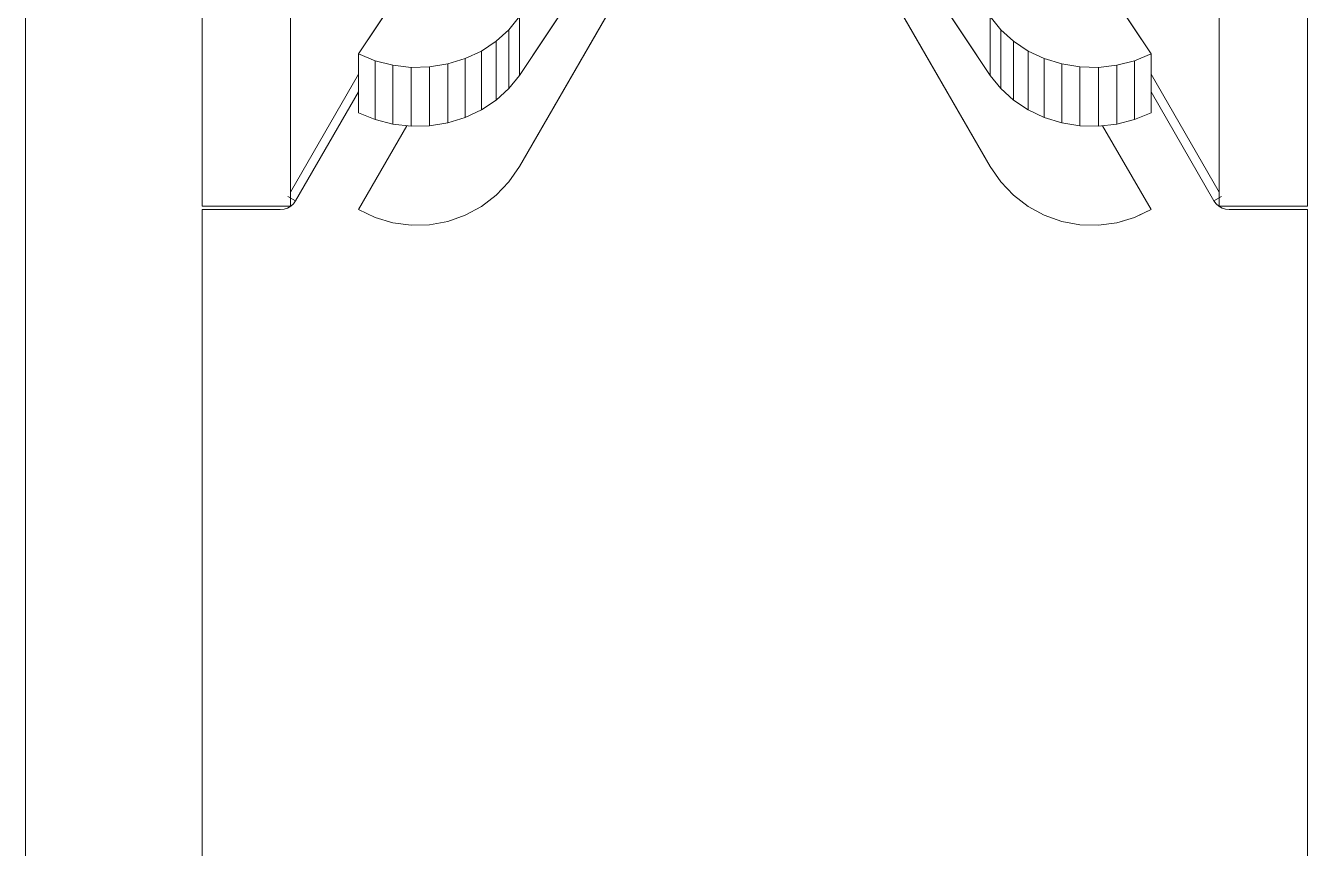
# Model space of a CAD drawing. Header units: centimetres. Extents: x 710 to 12582, y -437 to 1921.
# Drawn here: x 3507.79 to 3526.08, y 150.72 to 162.46 of the extents above; entities that cross this region are included whole.
import ezdxf

# ---------------------------------------------------------------- set-up
doc = ezdxf.new("R2010")
doc.units = ezdxf.units.CM
doc.layers.add('G-IMPT', color=7, linetype='Continuous', lineweight=9)
doc.layers.add('M-EQPM', color=7, linetype='Continuous', lineweight=9)

# ---------------------------------------------------------------- blocks, each defined once
blk = doc.blocks.new('EQ-01-014 - EQ-01-014_dwg_Agrupar_87-1513472-Sección 4')
at = {"layer": 'G-IMPT'}
for p, q in [((3523.36, 159.644), (3523.613, 159.719)), ((3523.36, 159.644), (3523.613, 159.719)), ((3523.613, 159.719), (3523.36, 159.644)), ((3523.36, 159.644), (3523.613, 159.719)), ((3523.851, 159.832), (3523.613, 159.719)), ((3523.613, 159.719), (3523.851, 159.832)), ((3523.851, 159.832), (3523.613, 159.719)), ((3523.613, 159.719), (3523.851, 159.832)), ((3523.613, 159.719), (3523.851, 159.832)), ((3523.098, 159.61), (3523.36, 159.644)), ((3523.098, 159.61), (3523.36, 159.644)), ((3523.098, 159.61), (3523.36, 159.644)), ((3523.36, 159.644), (3523.098, 159.61))]:
    blk.add_line(p, q, dxfattribs=at)
at = {"layer": 'G-IMPT', "flags": 128}
for points in [[(3523.098, 159.61), (3523.36, 159.644), (3523.613, 159.719), (3523.851, 159.832)], [(3523.098, 159.61), (3523.36, 159.644), (3523.613, 159.719), (3523.36, 159.644), (3523.613, 159.719), (3523.36, 159.644)], [(3523.851, 159.832), (3523.613, 159.719), (3523.851, 159.832), (3523.613, 159.719)]]:
    blk.add_lwpolyline(points, dxfattribs=at)
blk = doc.blocks.new('EQ-01-014 - EQ-01-014_dwg_Agrupar_89-1513474-Sección 4')
at = {"layer": 'G-IMPT'}
for p, q in [((3523.36, 159.644), (3523.613, 159.719)), ((3523.36, 159.644), (3523.613, 159.719)), ((3523.613, 159.719), (3523.36, 159.644)), ((3523.36, 159.644), (3523.613, 159.719)), ((3523.851, 159.832), (3523.613, 159.719)), ((3523.613, 159.719), (3523.851, 159.832)), ((3523.851, 159.832), (3523.613, 159.719)), ((3523.613, 159.719), (3523.851, 159.832)), ((3523.613, 159.719), (3523.851, 159.832)), ((3523.098, 159.61), (3523.36, 159.644)), ((3523.098, 159.61), (3523.36, 159.644)), ((3523.098, 159.61), (3523.36, 159.644)), ((3523.36, 159.644), (3523.098, 159.61))]:
    blk.add_line(p, q, dxfattribs=at)
at = {"layer": 'G-IMPT', "flags": 128}
for points in [[(3523.098, 159.61), (3523.36, 159.644), (3523.613, 159.719), (3523.851, 159.832)], [(3523.098, 159.61), (3523.36, 159.644), (3523.613, 159.719), (3523.36, 159.644), (3523.613, 159.719), (3523.36, 159.644)], [(3523.851, 159.832), (3523.613, 159.719), (3523.851, 159.832), (3523.613, 159.719)]]:
    blk.add_lwpolyline(points, dxfattribs=at)
blk = doc.blocks.new('EQ-01-014 - EQ-01-014_dwg_Agrupar_91-1513476-Sección 4')
at = {"layer": 'G-IMPT'}
for p, q in [((3523.36, 159.644), (3523.613, 159.719)), ((3523.36, 159.644), (3523.613, 159.719)), ((3523.613, 159.719), (3523.36, 159.644)), ((3523.36, 159.644), (3523.613, 159.719)), ((3523.851, 159.832), (3523.613, 159.719)), ((3523.613, 159.719), (3523.851, 159.832)), ((3523.851, 159.832), (3523.613, 159.719)), ((3523.613, 159.719), (3523.851, 159.832)), ((3523.613, 159.719), (3523.851, 159.832)), ((3523.098, 159.61), (3523.36, 159.644)), ((3523.098, 159.61), (3523.36, 159.644)), ((3523.098, 159.61), (3523.36, 159.644)), ((3523.36, 159.644), (3523.098, 159.61))]:
    blk.add_line(p, q, dxfattribs=at)
at = {"layer": 'G-IMPT', "flags": 128}
for points in [[(3523.098, 159.61), (3523.36, 159.644), (3523.613, 159.719), (3523.851, 159.832)], [(3523.098, 159.61), (3523.36, 159.644), (3523.613, 159.719), (3523.36, 159.644), (3523.613, 159.719), (3523.36, 159.644)], [(3523.851, 159.832), (3523.613, 159.719), (3523.851, 159.832), (3523.613, 159.719)]]:
    blk.add_lwpolyline(points, dxfattribs=at)
blk = doc.blocks.new('EQ-01-014 - EQ-01-014_dwg_Agrupar_93-1513478-Sección 4')
at = {"layer": 'G-IMPT'}
for p, q in [((3523.36, 159.644), (3523.613, 159.719)), ((3523.36, 159.644), (3523.613, 159.719)), ((3523.613, 159.719), (3523.36, 159.644)), ((3523.36, 159.644), (3523.613, 159.719)), ((3523.851, 159.832), (3523.613, 159.719)), ((3523.613, 159.719), (3523.851, 159.832)), ((3523.851, 159.832), (3523.613, 159.719)), ((3523.613, 159.719), (3523.851, 159.832)), ((3523.613, 159.719), (3523.851, 159.832)), ((3523.098, 159.61), (3523.36, 159.644)), ((3523.098, 159.61), (3523.36, 159.644)), ((3523.098, 159.61), (3523.36, 159.644)), ((3523.36, 159.644), (3523.098, 159.61))]:
    blk.add_line(p, q, dxfattribs=at)
at = {"layer": 'G-IMPT', "flags": 128}
for points in [[(3523.098, 159.61), (3523.36, 159.644), (3523.613, 159.719), (3523.851, 159.832)], [(3523.098, 159.61), (3523.36, 159.644), (3523.613, 159.719), (3523.36, 159.644), (3523.613, 159.719), (3523.36, 159.644)], [(3523.851, 159.832), (3523.613, 159.719), (3523.851, 159.832), (3523.613, 159.719)]]:
    blk.add_lwpolyline(points, dxfattribs=at)
blk = doc.blocks.new('EQ-01-014 - EQ-01-014_dwg_Agrupar_95-1513480-Sección 4')
at = {"layer": 'G-IMPT'}
for p, q in [((3523.36, 159.644), (3523.613, 159.719)), ((3523.36, 159.644), (3523.613, 159.719)), ((3523.613, 159.719), (3523.36, 159.644)), ((3523.36, 159.644), (3523.613, 159.719)), ((3523.851, 159.832), (3523.613, 159.719)), ((3523.613, 159.719), (3523.851, 159.832)), ((3523.851, 159.832), (3523.613, 159.719)), ((3523.613, 159.719), (3523.851, 159.832)), ((3523.613, 159.719), (3523.851, 159.832)), ((3523.098, 159.61), (3523.36, 159.644)), ((3523.098, 159.61), (3523.36, 159.644)), ((3523.098, 159.61), (3523.36, 159.644)), ((3523.36, 159.644), (3523.098, 159.61))]:
    blk.add_line(p, q, dxfattribs=at)
at = {"layer": 'G-IMPT', "flags": 128}
for points in [[(3523.098, 159.61), (3523.36, 159.644), (3523.613, 159.719), (3523.851, 159.832)], [(3523.098, 159.61), (3523.36, 159.644), (3523.613, 159.719), (3523.36, 159.644), (3523.613, 159.719), (3523.36, 159.644)], [(3523.851, 159.832), (3523.613, 159.719), (3523.851, 159.832), (3523.613, 159.719)]]:
    blk.add_lwpolyline(points, dxfattribs=at)
blk = doc.blocks.new('EQ-01-014 - EQ-01-014_dwg_Agrupar_97-1513482-Sección 4')
at = {"layer": 'G-IMPT'}
for p, q in [((3523.36, 159.644), (3523.613, 159.719)), ((3523.36, 159.644), (3523.613, 159.719)), ((3523.613, 159.719), (3523.36, 159.644)), ((3523.36, 159.644), (3523.613, 159.719)), ((3523.851, 159.832), (3523.613, 159.719)), ((3523.613, 159.719), (3523.851, 159.832)), ((3523.851, 159.832), (3523.613, 159.719)), ((3523.613, 159.719), (3523.851, 159.832)), ((3523.613, 159.719), (3523.851, 159.832)), ((3523.098, 159.61), (3523.36, 159.644)), ((3523.098, 159.61), (3523.36, 159.644)), ((3523.098, 159.61), (3523.36, 159.644)), ((3523.36, 159.644), (3523.098, 159.61))]:
    blk.add_line(p, q, dxfattribs=at)
at = {"layer": 'G-IMPT', "flags": 128}
for points in [[(3523.098, 159.61), (3523.36, 159.644), (3523.613, 159.719), (3523.851, 159.832)], [(3523.098, 159.61), (3523.36, 159.644), (3523.613, 159.719), (3523.36, 159.644), (3523.613, 159.719), (3523.36, 159.644)], [(3523.851, 159.832), (3523.613, 159.719), (3523.851, 159.832), (3523.613, 159.719)]]:
    blk.add_lwpolyline(points, dxfattribs=at)
blk = doc.blocks.new('EQ-01-014 - EQ-01-014_dwg_Agrupar_99-1513484-Sección 4')
at = {"layer": 'G-IMPT'}
for p, q in [((3523.36, 159.644), (3523.613, 159.719)), ((3523.36, 159.644), (3523.613, 159.719)), ((3523.613, 159.719), (3523.36, 159.644)), ((3523.36, 159.644), (3523.613, 159.719)), ((3523.851, 159.832), (3523.613, 159.719)), ((3523.613, 159.719), (3523.851, 159.832)), ((3523.851, 159.832), (3523.613, 159.719)), ((3523.613, 159.719), (3523.851, 159.832)), ((3523.613, 159.719), (3523.851, 159.832)), ((3523.098, 159.61), (3523.36, 159.644)), ((3523.098, 159.61), (3523.36, 159.644)), ((3523.098, 159.61), (3523.36, 159.644)), ((3523.36, 159.644), (3523.098, 159.61))]:
    blk.add_line(p, q, dxfattribs=at)
at = {"layer": 'G-IMPT', "flags": 128}
for points in [[(3523.098, 159.61), (3523.36, 159.644), (3523.613, 159.719), (3523.851, 159.832)], [(3523.098, 159.61), (3523.36, 159.644), (3523.613, 159.719), (3523.36, 159.644), (3523.613, 159.719), (3523.36, 159.644)], [(3523.851, 159.832), (3523.613, 159.719), (3523.851, 159.832), (3523.613, 159.719)]]:
    blk.add_lwpolyline(points, dxfattribs=at)
blk = doc.blocks.new('EQ-01-014 - EQ-01-014_dwg_Agrupar_101-1513486-Sección 4')
at = {"layer": 'G-IMPT'}
for p, q in [((3523.36, 159.644), (3523.613, 159.719)), ((3523.36, 159.644), (3523.613, 159.719)), ((3523.613, 159.719), (3523.36, 159.644)), ((3523.36, 159.644), (3523.613, 159.719)), ((3523.851, 159.832), (3523.613, 159.719)), ((3523.613, 159.719), (3523.851, 159.832)), ((3523.851, 159.832), (3523.613, 159.719)), ((3523.613, 159.719), (3523.851, 159.832)), ((3523.613, 159.719), (3523.851, 159.832)), ((3523.098, 159.61), (3523.36, 159.644)), ((3523.098, 159.61), (3523.36, 159.644)), ((3523.098, 159.61), (3523.36, 159.644)), ((3523.36, 159.644), (3523.098, 159.61))]:
    blk.add_line(p, q, dxfattribs=at)
at = {"layer": 'G-IMPT', "flags": 128}
for points in [[(3523.098, 159.61), (3523.36, 159.644), (3523.613, 159.719), (3523.851, 159.832)], [(3523.098, 159.61), (3523.36, 159.644), (3523.613, 159.719), (3523.36, 159.644), (3523.613, 159.719), (3523.36, 159.644)], [(3523.851, 159.832), (3523.613, 159.719), (3523.851, 159.832), (3523.613, 159.719)]]:
    blk.add_lwpolyline(points, dxfattribs=at)
blk = doc.blocks.new('EQ-01-014 - EQ-01-014_dwg_Agrupar_103-1513488-Sección 4')
at = {"layer": 'G-IMPT'}
for p, q in [((3523.36, 159.644), (3523.613, 159.719)), ((3523.36, 159.644), (3523.613, 159.719)), ((3523.613, 159.719), (3523.36, 159.644)), ((3523.36, 159.644), (3523.613, 159.719)), ((3523.851, 159.832), (3523.613, 159.719)), ((3523.613, 159.719), (3523.851, 159.832)), ((3523.851, 159.832), (3523.613, 159.719)), ((3523.613, 159.719), (3523.851, 159.832)), ((3523.613, 159.719), (3523.851, 159.832)), ((3523.098, 159.61), (3523.36, 159.644)), ((3523.098, 159.61), (3523.36, 159.644)), ((3523.098, 159.61), (3523.36, 159.644)), ((3523.36, 159.644), (3523.098, 159.61))]:
    blk.add_line(p, q, dxfattribs=at)
at = {"layer": 'G-IMPT', "flags": 128}
for points in [[(3523.098, 159.61), (3523.36, 159.644), (3523.613, 159.719), (3523.851, 159.832)], [(3523.098, 159.61), (3523.36, 159.644), (3523.613, 159.719), (3523.36, 159.644), (3523.613, 159.719), (3523.36, 159.644)], [(3523.851, 159.832), (3523.613, 159.719), (3523.851, 159.832), (3523.613, 159.719)]]:
    blk.add_lwpolyline(points, dxfattribs=at)
blk = doc.blocks.new('EQ-01-014 - EQ-01-014_dwg_Agrupar_105-1513490-Sección 4')
at = {"layer": 'G-IMPT'}
for p, q in [((3523.36, 159.644), (3523.613, 159.719)), ((3523.36, 159.644), (3523.613, 159.719)), ((3523.613, 159.719), (3523.36, 159.644)), ((3523.36, 159.644), (3523.613, 159.719)), ((3523.851, 159.832), (3523.613, 159.719)), ((3523.613, 159.719), (3523.851, 159.832)), ((3523.851, 159.832), (3523.613, 159.719)), ((3523.613, 159.719), (3523.851, 159.832)), ((3523.613, 159.719), (3523.851, 159.832)), ((3523.098, 159.61), (3523.36, 159.644)), ((3523.098, 159.61), (3523.36, 159.644)), ((3523.098, 159.61), (3523.36, 159.644)), ((3523.36, 159.644), (3523.098, 159.61))]:
    blk.add_line(p, q, dxfattribs=at)
at = {"layer": 'G-IMPT', "flags": 128}
for points in [[(3523.098, 159.61), (3523.36, 159.644), (3523.613, 159.719), (3523.851, 159.832)], [(3523.098, 159.61), (3523.36, 159.644), (3523.613, 159.719), (3523.36, 159.644), (3523.613, 159.719), (3523.36, 159.644)], [(3523.851, 159.832), (3523.613, 159.719), (3523.851, 159.832), (3523.613, 159.719)]]:
    blk.add_lwpolyline(points, dxfattribs=at)
blk = doc.blocks.new('EQ-01-014 - EQ-01-014_dwg_Agrupar_107-1513492-Sección 4')
at = {"layer": 'G-IMPT'}
for p, q in [((3523.36, 159.644), (3523.613, 159.719)), ((3523.36, 159.644), (3523.613, 159.719)), ((3523.613, 159.719), (3523.36, 159.644)), ((3523.36, 159.644), (3523.613, 159.719)), ((3523.851, 159.832), (3523.613, 159.719)), ((3523.613, 159.719), (3523.851, 159.832)), ((3523.851, 159.832), (3523.613, 159.719)), ((3523.613, 159.719), (3523.851, 159.832)), ((3523.613, 159.719), (3523.851, 159.832)), ((3523.098, 159.61), (3523.36, 159.644)), ((3523.098, 159.61), (3523.36, 159.644)), ((3523.098, 159.61), (3523.36, 159.644)), ((3523.36, 159.644), (3523.098, 159.61))]:
    blk.add_line(p, q, dxfattribs=at)
at = {"layer": 'G-IMPT', "flags": 128}
for points in [[(3523.098, 159.61), (3523.36, 159.644), (3523.613, 159.719), (3523.851, 159.832)], [(3523.098, 159.61), (3523.36, 159.644), (3523.613, 159.719), (3523.36, 159.644), (3523.613, 159.719), (3523.36, 159.644)], [(3523.851, 159.832), (3523.613, 159.719), (3523.851, 159.832), (3523.613, 159.719)]]:
    blk.add_lwpolyline(points, dxfattribs=at)
blk = doc.blocks.new('EQ-01-014 - EQ-01-014_dwg_Agrupar_109-1513494-Sección 4')
at = {"layer": 'G-IMPT'}
for p, q in [((3523.36, 159.644), (3523.613, 159.719)), ((3523.36, 159.644), (3523.613, 159.719)), ((3523.613, 159.719), (3523.36, 159.644)), ((3523.36, 159.644), (3523.613, 159.719)), ((3523.851, 159.832), (3523.613, 159.719)), ((3523.613, 159.719), (3523.851, 159.832)), ((3523.851, 159.832), (3523.613, 159.719)), ((3523.613, 159.719), (3523.851, 159.832)), ((3523.613, 159.719), (3523.851, 159.832)), ((3523.098, 159.61), (3523.36, 159.644)), ((3523.098, 159.61), (3523.36, 159.644)), ((3523.098, 159.61), (3523.36, 159.644)), ((3523.36, 159.644), (3523.098, 159.61))]:
    blk.add_line(p, q, dxfattribs=at)
at = {"layer": 'G-IMPT', "flags": 128}
for points in [[(3523.098, 159.61), (3523.36, 159.644), (3523.613, 159.719), (3523.851, 159.832)], [(3523.098, 159.61), (3523.36, 159.644), (3523.613, 159.719), (3523.36, 159.644), (3523.613, 159.719), (3523.36, 159.644)], [(3523.851, 159.832), (3523.613, 159.719), (3523.851, 159.832), (3523.613, 159.719)]]:
    blk.add_lwpolyline(points, dxfattribs=at)
blk = doc.blocks.new('EQ-01-014 - EQ-01-014_dwg_Agrupar_111-1513496-Sección 4')
at = {"layer": 'G-IMPT'}
for p, q in [((3523.36, 159.644), (3523.613, 159.719)), ((3523.36, 159.644), (3523.613, 159.719)), ((3523.613, 159.719), (3523.36, 159.644)), ((3523.36, 159.644), (3523.613, 159.719)), ((3523.851, 159.832), (3523.613, 159.719)), ((3523.613, 159.719), (3523.851, 159.832)), ((3523.851, 159.832), (3523.613, 159.719)), ((3523.613, 159.719), (3523.851, 159.832)), ((3523.613, 159.719), (3523.851, 159.832)), ((3523.098, 159.61), (3523.36, 159.644)), ((3523.098, 159.61), (3523.36, 159.644)), ((3523.098, 159.61), (3523.36, 159.644)), ((3523.36, 159.644), (3523.098, 159.61))]:
    blk.add_line(p, q, dxfattribs=at)
at = {"layer": 'G-IMPT', "flags": 128}
for points in [[(3523.098, 159.61), (3523.36, 159.644), (3523.613, 159.719), (3523.851, 159.832)], [(3523.098, 159.61), (3523.36, 159.644), (3523.613, 159.719), (3523.36, 159.644), (3523.613, 159.719), (3523.36, 159.644)], [(3523.851, 159.832), (3523.613, 159.719), (3523.851, 159.832), (3523.613, 159.719)]]:
    blk.add_lwpolyline(points, dxfattribs=at)
blk = doc.blocks.new('EQ-01-014 - EQ-01-014_dwg_Agrupar_113-1513498-Sección 4')
at = {"layer": 'G-IMPT'}
for p, q in [((3523.36, 159.644), (3523.613, 159.719)), ((3523.36, 159.644), (3523.613, 159.719)), ((3523.613, 159.719), (3523.36, 159.644)), ((3523.36, 159.644), (3523.613, 159.719)), ((3523.851, 159.832), (3523.613, 159.719)), ((3523.613, 159.719), (3523.851, 159.832)), ((3523.851, 159.832), (3523.613, 159.719)), ((3523.613, 159.719), (3523.851, 159.832)), ((3523.613, 159.719), (3523.851, 159.832)), ((3523.098, 159.61), (3523.36, 159.644)), ((3523.098, 159.61), (3523.36, 159.644)), ((3523.098, 159.61), (3523.36, 159.644)), ((3523.36, 159.644), (3523.098, 159.61))]:
    blk.add_line(p, q, dxfattribs=at)
at = {"layer": 'G-IMPT', "flags": 128}
for points in [[(3523.098, 159.61), (3523.36, 159.644), (3523.613, 159.719), (3523.851, 159.832)], [(3523.098, 159.61), (3523.36, 159.644), (3523.613, 159.719), (3523.36, 159.644), (3523.613, 159.719), (3523.36, 159.644)], [(3523.851, 159.832), (3523.613, 159.719), (3523.851, 159.832), (3523.613, 159.719)]]:
    blk.add_lwpolyline(points, dxfattribs=at)
blk = doc.blocks.new('EQ-01-014 - EQ-01-014_dwg_Agrupar_115-1513500-Sección 4')
at = {"layer": 'G-IMPT'}
for p, q in [((3523.36, 159.644), (3523.613, 159.719)), ((3523.36, 159.644), (3523.613, 159.719)), ((3523.613, 159.719), (3523.36, 159.644)), ((3523.36, 159.644), (3523.613, 159.719)), ((3523.851, 159.832), (3523.613, 159.719)), ((3523.613, 159.719), (3523.851, 159.832)), ((3523.851, 159.832), (3523.613, 159.719)), ((3523.613, 159.719), (3523.851, 159.832)), ((3523.613, 159.719), (3523.851, 159.832)), ((3523.098, 159.61), (3523.36, 159.644)), ((3523.098, 159.61), (3523.36, 159.644)), ((3523.098, 159.61), (3523.36, 159.644)), ((3523.36, 159.644), (3523.098, 159.61))]:
    blk.add_line(p, q, dxfattribs=at)
at = {"layer": 'G-IMPT', "flags": 128}
for points in [[(3523.098, 159.61), (3523.36, 159.644), (3523.613, 159.719), (3523.851, 159.832)], [(3523.098, 159.61), (3523.36, 159.644), (3523.613, 159.719), (3523.36, 159.644), (3523.613, 159.719), (3523.36, 159.644)], [(3523.851, 159.832), (3523.613, 159.719), (3523.851, 159.832), (3523.613, 159.719)]]:
    blk.add_lwpolyline(points, dxfattribs=at)
blk = doc.blocks.new('EQ-01-014 - EQ-01-014_dwg_Agrupar_117-1513502-Sección 4')
at = {"layer": 'G-IMPT'}
for p, q in [((3523.36, 159.644), (3523.613, 159.719)), ((3523.36, 159.644), (3523.613, 159.719)), ((3523.613, 159.719), (3523.36, 159.644)), ((3523.36, 159.644), (3523.613, 159.719)), ((3523.851, 159.832), (3523.613, 159.719)), ((3523.613, 159.719), (3523.851, 159.832)), ((3523.851, 159.832), (3523.613, 159.719)), ((3523.613, 159.719), (3523.851, 159.832)), ((3523.613, 159.719), (3523.851, 159.832)), ((3523.098, 159.61), (3523.36, 159.644)), ((3523.098, 159.61), (3523.36, 159.644)), ((3523.098, 159.61), (3523.36, 159.644)), ((3523.36, 159.644), (3523.098, 159.61))]:
    blk.add_line(p, q, dxfattribs=at)
at = {"layer": 'G-IMPT', "flags": 128}
for points in [[(3523.098, 159.61), (3523.36, 159.644), (3523.613, 159.719), (3523.851, 159.832)], [(3523.098, 159.61), (3523.36, 159.644), (3523.613, 159.719), (3523.36, 159.644), (3523.613, 159.719), (3523.36, 159.644)], [(3523.851, 159.832), (3523.613, 159.719), (3523.851, 159.832), (3523.613, 159.719)]]:
    blk.add_lwpolyline(points, dxfattribs=at)
blk = doc.blocks.new('EQ-01-014 - EQ-01-014_dwg_Agrupar_119-1513504-Sección 4')
at = {"layer": 'G-IMPT'}
for p, q in [((3523.36, 159.644), (3523.613, 159.719)), ((3523.36, 159.644), (3523.613, 159.719)), ((3523.613, 159.719), (3523.36, 159.644)), ((3523.36, 159.644), (3523.613, 159.719)), ((3523.851, 159.832), (3523.613, 159.719)), ((3523.613, 159.719), (3523.851, 159.832)), ((3523.851, 159.832), (3523.613, 159.719)), ((3523.613, 159.719), (3523.851, 159.832)), ((3523.613, 159.719), (3523.851, 159.832)), ((3523.098, 159.61), (3523.36, 159.644)), ((3523.098, 159.61), (3523.36, 159.644)), ((3523.098, 159.61), (3523.36, 159.644)), ((3523.36, 159.644), (3523.098, 159.61))]:
    blk.add_line(p, q, dxfattribs=at)
at = {"layer": 'G-IMPT', "flags": 128}
for points in [[(3523.098, 159.61), (3523.36, 159.644), (3523.613, 159.719), (3523.851, 159.832)], [(3523.098, 159.61), (3523.36, 159.644), (3523.613, 159.719), (3523.36, 159.644), (3523.613, 159.719), (3523.36, 159.644)], [(3523.851, 159.832), (3523.613, 159.719), (3523.851, 159.832), (3523.613, 159.719)]]:
    blk.add_lwpolyline(points, dxfattribs=at)
blk = doc.blocks.new('EQ-01-014 - EQ-01-014_dwg_Agrupar_121-1513506-Sección 4')
at = {"layer": 'G-IMPT'}
for p, q in [((3523.36, 159.644), (3523.613, 159.719)), ((3523.36, 159.644), (3523.613, 159.719)), ((3523.613, 159.719), (3523.36, 159.644)), ((3523.36, 159.644), (3523.613, 159.719)), ((3523.851, 159.832), (3523.613, 159.719)), ((3523.613, 159.719), (3523.851, 159.832)), ((3523.851, 159.832), (3523.613, 159.719)), ((3523.613, 159.719), (3523.851, 159.832)), ((3523.613, 159.719), (3523.851, 159.832)), ((3523.098, 159.61), (3523.36, 159.644)), ((3523.098, 159.61), (3523.36, 159.644)), ((3523.098, 159.61), (3523.36, 159.644)), ((3523.36, 159.644), (3523.098, 159.61))]:
    blk.add_line(p, q, dxfattribs=at)
at = {"layer": 'G-IMPT', "flags": 128}
for points in [[(3523.098, 159.61), (3523.36, 159.644), (3523.613, 159.719), (3523.851, 159.832)], [(3523.098, 159.61), (3523.36, 159.644), (3523.613, 159.719), (3523.36, 159.644), (3523.613, 159.719), (3523.36, 159.644)], [(3523.851, 159.832), (3523.613, 159.719), (3523.851, 159.832), (3523.613, 159.719)]]:
    blk.add_lwpolyline(points, dxfattribs=at)
blk = doc.blocks.new('EQ-01-014 - EQ-01-014_dwg_Agrupar_123-1513508-Sección 4')
at = {"layer": 'G-IMPT'}
for p, q in [((3523.36, 159.644), (3523.613, 159.719)), ((3523.36, 159.644), (3523.613, 159.719)), ((3523.613, 159.719), (3523.36, 159.644)), ((3523.36, 159.644), (3523.613, 159.719)), ((3523.851, 159.832), (3523.613, 159.719)), ((3523.613, 159.719), (3523.851, 159.832)), ((3523.851, 159.832), (3523.613, 159.719)), ((3523.613, 159.719), (3523.851, 159.832)), ((3523.613, 159.719), (3523.851, 159.832)), ((3523.098, 159.61), (3523.36, 159.644)), ((3523.098, 159.61), (3523.36, 159.644)), ((3523.098, 159.61), (3523.36, 159.644)), ((3523.36, 159.644), (3523.098, 159.61))]:
    blk.add_line(p, q, dxfattribs=at)
at = {"layer": 'G-IMPT', "flags": 128}
for points in [[(3523.098, 159.61), (3523.36, 159.644), (3523.613, 159.719), (3523.851, 159.832)], [(3523.098, 159.61), (3523.36, 159.644), (3523.613, 159.719), (3523.36, 159.644), (3523.613, 159.719), (3523.36, 159.644)], [(3523.851, 159.832), (3523.613, 159.719), (3523.851, 159.832), (3523.613, 159.719)]]:
    blk.add_lwpolyline(points, dxfattribs=at)
blk = doc.blocks.new('EQ-01-014 - EQ-01-014_dwg_Agrupar_125-1513510-Sección 4')
at = {"layer": 'G-IMPT'}
for p, q in [((3523.36, 159.644), (3523.613, 159.719)), ((3523.36, 159.644), (3523.613, 159.719)), ((3523.613, 159.719), (3523.36, 159.644)), ((3523.36, 159.644), (3523.613, 159.719)), ((3523.851, 159.832), (3523.613, 159.719)), ((3523.613, 159.719), (3523.851, 159.832)), ((3523.851, 159.832), (3523.613, 159.719)), ((3523.613, 159.719), (3523.851, 159.832)), ((3523.613, 159.719), (3523.851, 159.832)), ((3523.098, 159.61), (3523.36, 159.644)), ((3523.098, 159.61), (3523.36, 159.644)), ((3523.098, 159.61), (3523.36, 159.644)), ((3523.36, 159.644), (3523.098, 159.61))]:
    blk.add_line(p, q, dxfattribs=at)
at = {"layer": 'G-IMPT', "flags": 128}
for points in [[(3523.098, 159.61), (3523.36, 159.644), (3523.613, 159.719), (3523.851, 159.832)], [(3523.098, 159.61), (3523.36, 159.644), (3523.613, 159.719), (3523.36, 159.644), (3523.613, 159.719), (3523.36, 159.644)], [(3523.851, 159.832), (3523.613, 159.719), (3523.851, 159.832), (3523.613, 159.719)]]:
    blk.add_lwpolyline(points, dxfattribs=at)
blk = doc.blocks.new('EQ-01-014 - EQ-01-014_dwg_Agrupar_127-1513512-Sección 4')
at = {"layer": 'G-IMPT'}
for p, q in [((3523.36, 159.644), (3523.613, 159.719)), ((3523.36, 159.644), (3523.613, 159.719)), ((3523.613, 159.719), (3523.36, 159.644)), ((3523.36, 159.644), (3523.613, 159.719)), ((3523.851, 159.832), (3523.613, 159.719)), ((3523.613, 159.719), (3523.851, 159.832)), ((3523.851, 159.832), (3523.613, 159.719)), ((3523.613, 159.719), (3523.851, 159.832)), ((3523.613, 159.719), (3523.851, 159.832)), ((3523.098, 159.61), (3523.36, 159.644)), ((3523.098, 159.61), (3523.36, 159.644)), ((3523.098, 159.61), (3523.36, 159.644)), ((3523.36, 159.644), (3523.098, 159.61))]:
    blk.add_line(p, q, dxfattribs=at)
at = {"layer": 'G-IMPT', "flags": 128}
for points in [[(3523.098, 159.61), (3523.36, 159.644), (3523.613, 159.719), (3523.851, 159.832)], [(3523.098, 159.61), (3523.36, 159.644), (3523.613, 159.719), (3523.36, 159.644), (3523.613, 159.719), (3523.36, 159.644)], [(3523.851, 159.832), (3523.613, 159.719), (3523.851, 159.832), (3523.613, 159.719)]]:
    blk.add_lwpolyline(points, dxfattribs=at)
blk = doc.blocks.new('EQ-01-014 - EQ-01-014_dwg_Agrupar_129-1513514-Sección 4')
at = {"layer": 'G-IMPT'}
for p, q in [((3523.36, 159.644), (3523.613, 159.719)), ((3523.36, 159.644), (3523.613, 159.719)), ((3523.613, 159.719), (3523.36, 159.644)), ((3523.36, 159.644), (3523.613, 159.719)), ((3523.851, 159.832), (3523.613, 159.719)), ((3523.613, 159.719), (3523.851, 159.832)), ((3523.851, 159.832), (3523.613, 159.719)), ((3523.613, 159.719), (3523.851, 159.832)), ((3523.613, 159.719), (3523.851, 159.832)), ((3523.098, 159.61), (3523.36, 159.644)), ((3523.098, 159.61), (3523.36, 159.644)), ((3523.098, 159.61), (3523.36, 159.644)), ((3523.36, 159.644), (3523.098, 159.61))]:
    blk.add_line(p, q, dxfattribs=at)
at = {"layer": 'G-IMPT', "flags": 128}
for points in [[(3523.098, 159.61), (3523.36, 159.644), (3523.613, 159.719), (3523.851, 159.832)], [(3523.098, 159.61), (3523.36, 159.644), (3523.613, 159.719), (3523.36, 159.644), (3523.613, 159.719), (3523.36, 159.644)], [(3523.851, 159.832), (3523.613, 159.719), (3523.851, 159.832), (3523.613, 159.719)]]:
    blk.add_lwpolyline(points, dxfattribs=at)
blk = doc.blocks.new('EQ-01-014 - EQ-01-014_dwg_Agrupar_131-1513516-Sección 4')
at = {"layer": 'G-IMPT'}
for p, q in [((3523.36, 159.644), (3523.613, 159.719)), ((3523.36, 159.644), (3523.613, 159.719)), ((3523.613, 159.719), (3523.36, 159.644)), ((3523.36, 159.644), (3523.613, 159.719)), ((3523.851, 159.832), (3523.613, 159.719)), ((3523.613, 159.719), (3523.851, 159.832)), ((3523.851, 159.832), (3523.613, 159.719)), ((3523.613, 159.719), (3523.851, 159.832)), ((3523.613, 159.719), (3523.851, 159.832)), ((3523.098, 159.61), (3523.36, 159.644)), ((3523.098, 159.61), (3523.36, 159.644)), ((3523.098, 159.61), (3523.36, 159.644)), ((3523.36, 159.644), (3523.098, 159.61))]:
    blk.add_line(p, q, dxfattribs=at)
at = {"layer": 'G-IMPT', "flags": 128}
for points in [[(3523.098, 159.61), (3523.36, 159.644), (3523.613, 159.719), (3523.851, 159.832)], [(3523.098, 159.61), (3523.36, 159.644), (3523.613, 159.719), (3523.36, 159.644), (3523.613, 159.719), (3523.36, 159.644)], [(3523.851, 159.832), (3523.613, 159.719), (3523.851, 159.832), (3523.613, 159.719)]]:
    blk.add_lwpolyline(points, dxfattribs=at)
blk = doc.blocks.new('EQ-01-014 - EQ-01-014_dwg_Agrupar_133-1513518-Sección 4')
at = {"layer": 'G-IMPT'}
for p, q in [((3523.36, 159.644), (3523.613, 159.719)), ((3523.36, 159.644), (3523.613, 159.719)), ((3523.613, 159.719), (3523.36, 159.644)), ((3523.36, 159.644), (3523.613, 159.719)), ((3523.851, 159.832), (3523.613, 159.719)), ((3523.613, 159.719), (3523.851, 159.832)), ((3523.851, 159.832), (3523.613, 159.719)), ((3523.613, 159.719), (3523.851, 159.832)), ((3523.613, 159.719), (3523.851, 159.832)), ((3523.098, 159.61), (3523.36, 159.644)), ((3523.098, 159.61), (3523.36, 159.644)), ((3523.098, 159.61), (3523.36, 159.644)), ((3523.36, 159.644), (3523.098, 159.61))]:
    blk.add_line(p, q, dxfattribs=at)
at = {"layer": 'G-IMPT', "flags": 128}
for points in [[(3523.098, 159.61), (3523.36, 159.644), (3523.613, 159.719), (3523.851, 159.832)], [(3523.098, 159.61), (3523.36, 159.644), (3523.613, 159.719), (3523.36, 159.644), (3523.613, 159.719), (3523.36, 159.644)], [(3523.851, 159.832), (3523.613, 159.719), (3523.851, 159.832), (3523.613, 159.719)]]:
    blk.add_lwpolyline(points, dxfattribs=at)
blk = doc.blocks.new('EQ-01-014 - EQ-01-014_dwg_Agrupar_135-1513520-Sección 4')
at = {"layer": 'G-IMPT'}
for p, q in [((3523.36, 159.644), (3523.613, 159.719)), ((3523.36, 159.644), (3523.613, 159.719)), ((3523.613, 159.719), (3523.36, 159.644)), ((3523.36, 159.644), (3523.613, 159.719)), ((3523.851, 159.832), (3523.613, 159.719)), ((3523.613, 159.719), (3523.851, 159.832)), ((3523.851, 159.832), (3523.613, 159.719)), ((3523.613, 159.719), (3523.851, 159.832)), ((3523.613, 159.719), (3523.851, 159.832)), ((3523.098, 159.61), (3523.36, 159.644)), ((3523.098, 159.61), (3523.36, 159.644)), ((3523.098, 159.61), (3523.36, 159.644)), ((3523.36, 159.644), (3523.098, 159.61))]:
    blk.add_line(p, q, dxfattribs=at)
at = {"layer": 'G-IMPT', "flags": 128}
for points in [[(3523.098, 159.61), (3523.36, 159.644), (3523.613, 159.719), (3523.851, 159.832)], [(3523.098, 159.61), (3523.36, 159.644), (3523.613, 159.719), (3523.36, 159.644), (3523.613, 159.719), (3523.36, 159.644)], [(3523.851, 159.832), (3523.613, 159.719), (3523.851, 159.832), (3523.613, 159.719)]]:
    blk.add_lwpolyline(points, dxfattribs=at)
blk = doc.blocks.new('EQ-01-014 - EQ-01-014_dwg_Agrupar_137-1513522-Sección 4')
at = {"layer": 'G-IMPT'}
for p, q in [((3523.36, 159.644), (3523.613, 159.719)), ((3523.36, 159.644), (3523.613, 159.719)), ((3523.613, 159.719), (3523.36, 159.644)), ((3523.36, 159.644), (3523.613, 159.719)), ((3523.851, 159.832), (3523.613, 159.719)), ((3523.613, 159.719), (3523.851, 159.832)), ((3523.851, 159.832), (3523.613, 159.719)), ((3523.613, 159.719), (3523.851, 159.832)), ((3523.613, 159.719), (3523.851, 159.832)), ((3523.098, 159.61), (3523.36, 159.644)), ((3523.098, 159.61), (3523.36, 159.644)), ((3523.098, 159.61), (3523.36, 159.644)), ((3523.36, 159.644), (3523.098, 159.61))]:
    blk.add_line(p, q, dxfattribs=at)
at = {"layer": 'G-IMPT', "flags": 128}
for points in [[(3523.098, 159.61), (3523.36, 159.644), (3523.613, 159.719), (3523.851, 159.832)], [(3523.098, 159.61), (3523.36, 159.644), (3523.613, 159.719), (3523.36, 159.644), (3523.613, 159.719), (3523.36, 159.644)], [(3523.851, 159.832), (3523.613, 159.719), (3523.851, 159.832), (3523.613, 159.719)]]:
    blk.add_lwpolyline(points, dxfattribs=at)
blk = doc.blocks.new('EQ-01-014 - EQ-01-014_dwg_Agrupar_139-1513524-Sección 4')
at = {"layer": 'G-IMPT'}
for p, q in [((3523.36, 159.644), (3523.613, 159.719)), ((3523.36, 159.644), (3523.613, 159.719)), ((3523.613, 159.719), (3523.422, 159.662)), ((3523.851, 159.832), (3523.613, 159.719)), ((3523.851, 159.832), (3523.671, 159.747)), ((3523.851, 159.832), (3523.671, 159.747)), ((3523.098, 159.61), (3523.36, 159.644)), ((3523.36, 159.644), (3523.098, 159.61))]:
    blk.add_line(p, q, dxfattribs=at)
at = {"layer": 'G-IMPT', "flags": 128}
for points in [[(3523.098, 159.61), (3523.36, 159.644), (3523.613, 159.719), (3523.851, 159.832)], [(3523.671, 159.747), (3523.851, 159.832), (3523.613, 159.719)]]:
    blk.add_lwpolyline(points, dxfattribs=at)
blk.add_lwpolyline([(3523.422, 159.662), (3523.613, 159.719)], close=True, dxfattribs=at)
blk = doc.blocks.new('EQ-01-014 - EQ-01-014_dwg_Agrupar_264-1513649-Sección 4')
at = {"layer": 'G-IMPT'}
for p, q in [((3515.854, 167.026), (3512.541, 162.056)), ((3517.702, 166.762), (3517.854, 166.838)), ((3517.854, 166.838), (3517.702, 166.762)), ((3517.854, 166.838), (3518.021, 166.885)), ((3517.854, 166.838), (3517.854, 165.998)), ((3518.021, 166.885), (3518.196, 166.901)), ((3518.021, 166.885), (3518.021, 166.045)), ((3518.196, 166.901), (3518.37, 166.885)), ((3518.196, 166.901), (3518.196, 166.061)), ((3518.37, 166.885), (3518.537, 166.838)), ((3518.37, 166.885), (3518.37, 166.045)), ((3518.537, 166.838), (3518.689, 166.762)), ((3518.537, 166.838), (3518.537, 165.998)), ((3520.572, 166.974), (3523.851, 162.056)), ((3520.572, 166.974), (3523.851, 162.056)), ((3517.468, 166.537), (3517.571, 166.66)), ((3517.571, 166.66), (3517.468, 166.537)), ((3517.571, 166.66), (3517.702, 166.762)), ((3517.571, 166.66), (3517.571, 165.82)), ((3517.702, 166.762), (3517.702, 165.922)), ((3518.689, 166.762), (3518.82, 166.66)), ((3518.82, 166.66), (3518.689, 166.762)), ((3518.689, 166.692), (3518.689, 165.922)), ((3518.82, 166.66), (3518.923, 166.537)), ((3518.82, 166.66), (3518.82, 165.82)), ((3514.836, 162.589), (3517.468, 166.537)), ((3517.468, 166.537), (3514.836, 162.589)), ((3517.468, 166.537), (3517.468, 165.697)), ((3518.923, 166.537), (3521.556, 162.589)), ((3518.923, 166.537), (3518.923, 165.697)), ((3517.571, 165.82), (3517.702, 165.922)), ((3517.702, 165.922), (3517.854, 165.998)), ((3517.854, 165.998), (3518.021, 166.045)), ((3518.021, 166.045), (3518.196, 166.061)), ((3518.196, 166.061), (3518.37, 166.045)), ((3518.37, 166.045), (3518.537, 165.998)), ((3518.537, 165.998), (3518.689, 165.922)), ((3518.689, 165.922), (3518.82, 165.82)), ((3517.468, 165.697), (3517.571, 165.82)), ((3518.82, 165.82), (3518.923, 165.697)), ((3514.836, 161.749), (3517.468, 165.697)), ((3518.923, 165.697), (3521.556, 161.749)), ((3514.686, 162.4), (3514.836, 162.589)), ((3514.686, 162.4), (3514.836, 162.589)), ((3514.836, 162.589), (3514.686, 162.4)), ((3514.836, 162.589), (3514.836, 161.749)), ((3521.556, 162.589), (3521.705, 162.4)), ((3521.556, 162.589), (3521.556, 161.749)), ((3521.556, 162.589), (3521.705, 162.4)), ((3521.705, 162.4), (3521.556, 162.589)), ((3514.296, 162.096), (3514.505, 162.235)), ((3514.505, 162.235), (3514.686, 162.4)), ((3514.505, 162.235), (3514.505, 161.395)), ((3514.686, 162.4), (3514.686, 161.56)), ((3521.705, 162.4), (3521.886, 162.235)), ((3521.705, 162.4), (3521.705, 161.56)), ((3521.886, 162.235), (3522.096, 162.096)), ((3521.886, 162.235), (3521.886, 161.395)), ((3512.541, 162.056), (3512.541, 161.216)), ((3512.779, 161.958), (3512.541, 162.056)), ((3514.064, 161.987), (3514.296, 162.096)), ((3514.064, 161.987), (3514.296, 162.096)), ((3514.296, 162.096), (3514.296, 161.256)), ((3522.096, 162.096), (3522.327, 161.987)), ((3522.096, 162.096), (3522.096, 161.256)), ((3523.851, 162.056), (3523.613, 161.958)), ((3523.851, 162.056), (3523.851, 161.216)), ((3512.779, 161.958), (3513.031, 161.893)), ((3512.779, 161.958), (3512.779, 161.118)), ((3512.779, 161.958), (3513.031, 161.893)), ((3513.031, 161.893), (3512.779, 161.958)), ((3513.031, 161.893), (3513.293, 161.863)), ((3513.031, 161.893), (3513.031, 161.053)), ((3513.031, 161.893), (3513.293, 161.863)), ((3513.293, 161.863), (3513.556, 161.869)), ((3513.293, 161.863), (3513.556, 161.869)), ((3513.293, 161.863), (3513.556, 161.869)), ((3513.556, 161.869), (3513.816, 161.911)), ((3513.556, 161.869), (3513.816, 161.911)), ((3513.816, 161.911), (3513.556, 161.869)), ((3513.556, 161.869), (3513.556, 161.029)), ((3513.816, 161.911), (3514.064, 161.987)), ((3513.816, 161.911), (3514.064, 161.987)), ((3513.816, 161.911), (3514.064, 161.987)), ((3513.816, 161.911), (3513.816, 161.071)), ((3514.064, 161.987), (3514.064, 161.147)), ((3522.327, 161.987), (3522.576, 161.911)), ((3522.327, 161.987), (3522.327, 161.147)), ((3522.576, 161.911), (3522.835, 161.869)), ((3522.576, 161.911), (3522.576, 161.071)), ((3522.835, 161.869), (3522.576, 161.911)), ((3522.835, 161.869), (3523.098, 161.863)), ((3522.835, 161.869), (3522.835, 161.029)), ((3523.098, 161.863), (3523.36, 161.893)), ((3523.098, 161.863), (3523.36, 161.893)), ((3523.36, 161.893), (3523.098, 161.863)), ((3523.36, 161.893), (3523.613, 161.958)), ((3523.36, 161.893), (3523.613, 161.958)), ((3523.36, 161.893), (3523.36, 161.053)), ((3523.613, 161.958), (3523.613, 161.118)), ((3513.293, 161.863), (3513.293, 161.023)), ((3514.836, 161.749), (3514.686, 161.56)), ((3521.556, 161.749), (3521.705, 161.56)), ((3523.098, 161.863), (3523.098, 161.023)), ((3514.505, 161.395), (3514.686, 161.56)), ((3521.705, 161.56), (3521.886, 161.395)), ((3514.296, 161.256), (3514.505, 161.395)), ((3521.886, 161.395), (3522.096, 161.256)), ((3512.541, 161.216), (3512.779, 161.118)), ((3513.816, 161.071), (3514.064, 161.147)), ((3514.064, 161.147), (3514.296, 161.256)), ((3522.096, 161.256), (3522.327, 161.147)), ((3522.576, 161.071), (3522.327, 161.147)), ((3523.613, 161.118), (3523.851, 161.216)), ((3513.031, 161.053), (3512.779, 161.118)), ((3513.031, 161.053), (3513.293, 161.023)), ((3513.293, 161.023), (3513.556, 161.029)), ((3513.556, 161.029), (3513.816, 161.071)), ((3522.576, 161.071), (3522.835, 161.029)), ((3523.098, 161.023), (3522.835, 161.029)), ((3523.098, 161.023), (3523.36, 161.053)), ((3523.36, 161.053), (3523.613, 161.118))]:
    blk.add_line(p, q, dxfattribs=at)
at = {"layer": 'G-IMPT', "flags": 128}
for points in [[(3515.854, 167.026), (3512.541, 162.056), (3512.779, 161.958)], [(3512.541, 161.216), (3512.541, 162.056), (3515.854, 167.026)], [(3514.836, 162.589), (3517.468, 166.537), (3517.571, 166.66), (3517.702, 166.762), (3517.854, 166.838), (3518.021, 166.885), (3518.196, 166.901), (3518.37, 166.885), (3518.537, 166.838), (3518.689, 166.762), (3518.82, 166.66), (3518.923, 166.537), (3521.556, 162.589)], [(3517.702, 166.762), (3517.702, 165.922), (3517.854, 165.998), (3517.854, 166.838)], [(3518.196, 166.901), (3518.196, 166.061), (3518.021, 166.045), (3518.021, 166.885), (3517.854, 166.838)], [(3517.854, 166.838), (3517.854, 165.998), (3518.021, 166.045), (3518.021, 166.885), (3518.196, 166.901), (3518.37, 166.885), (3518.537, 166.838), (3518.689, 166.762)], [(3518.537, 166.838), (3518.537, 165.998), (3518.37, 166.045), (3518.37, 166.885), (3518.37, 166.045), (3518.196, 166.061), (3518.196, 166.901)], [(3518.689, 166.692), (3518.689, 165.922), (3518.537, 165.998), (3518.537, 166.838)], [(3523.613, 161.958), (3523.851, 162.056), (3520.572, 166.974)], [(3517.468, 166.537), (3517.468, 165.697), (3517.571, 165.82), (3517.702, 165.922), (3517.702, 166.762), (3517.571, 166.66)], [(3518.689, 166.692), (3518.689, 165.922), (3518.82, 165.82), (3518.82, 166.66)], [(3518.923, 166.537), (3518.923, 165.697), (3518.82, 165.82), (3518.82, 166.66)], [(3518.82, 166.66), (3518.923, 166.537), (3521.556, 162.589)], [(3514.686, 162.4), (3514.686, 161.56), (3514.836, 161.749), (3517.468, 165.697), (3517.468, 166.537)], [(3521.556, 162.589), (3521.556, 161.749), (3518.923, 165.697), (3518.923, 166.537)], [(3512.541, 161.216), (3512.779, 161.118), (3513.031, 161.053), (3513.293, 161.023), (3513.556, 161.029), (3513.816, 161.071), (3514.064, 161.147), (3514.296, 161.256), (3514.505, 161.395), (3514.686, 161.56), (3514.836, 161.749), (3517.468, 165.697), (3517.571, 165.82), (3517.702, 165.922), (3517.854, 165.998), (3518.021, 166.045), (3518.196, 166.061), (3518.37, 166.045), (3518.537, 165.998), (3518.689, 165.922), (3518.82, 165.82), (3518.923, 165.697), (3521.556, 161.749), (3521.705, 161.56), (3521.886, 161.395)], [(3521.556, 162.589), (3521.556, 161.749), (3521.705, 161.56), (3521.705, 162.4)], [(3514.296, 162.096), (3514.505, 162.235), (3514.505, 161.395), (3514.296, 161.256), (3514.296, 162.096), (3514.064, 161.987)], [(3514.296, 162.096), (3514.505, 162.235), (3514.686, 162.4)], [(3521.886, 162.235), (3521.705, 162.4), (3521.886, 162.235), (3522.096, 162.096), (3522.327, 161.987), (3522.576, 161.911)], [(3521.705, 162.4), (3521.705, 161.56), (3521.886, 161.395), (3521.886, 162.235)], [(3512.779, 161.958), (3512.779, 161.118), (3512.541, 161.216), (3512.541, 162.056), (3512.779, 161.958)], [(3514.064, 161.987), (3514.064, 161.147), (3514.296, 161.256), (3514.296, 162.096)], [(3523.851, 162.056), (3523.851, 161.216), (3523.851, 162.056), (3523.613, 161.958)], [(3512.779, 161.958), (3512.779, 161.118), (3513.031, 161.053), (3513.293, 161.023), (3513.293, 161.863), (3513.031, 161.893)], [(3513.556, 161.869), (3513.556, 161.029), (3513.293, 161.023), (3513.293, 161.863)], [(3513.556, 161.869), (3513.556, 161.029), (3513.816, 161.071), (3513.816, 161.911)], [(3514.064, 161.987), (3514.064, 161.147), (3513.816, 161.071), (3513.816, 161.911)], [(3522.576, 161.911), (3522.327, 161.987), (3522.327, 161.147), (3522.576, 161.071), (3522.835, 161.029), (3522.835, 161.869)], [(3522.576, 161.911), (3522.835, 161.869), (3523.098, 161.863)], [(3523.098, 161.863), (3522.835, 161.869), (3522.835, 161.029), (3523.098, 161.023), (3523.36, 161.053), (3523.36, 161.893)], [(3523.613, 161.958), (3523.613, 161.118), (3523.851, 161.216)], [(3521.886, 161.395), (3522.096, 161.256), (3522.327, 161.147), (3522.576, 161.071), (3522.835, 161.029), (3523.098, 161.023), (3523.36, 161.053), (3523.613, 161.118), (3523.851, 161.216)]]:
    blk.add_lwpolyline(points, dxfattribs=at)
for points in [[(3517.571, 166.66), (3517.571, 165.82)], [(3514.836, 162.589), (3514.836, 161.749)], [(3514.686, 162.4), (3514.686, 161.56), (3514.505, 161.395), (3514.505, 162.235)], [(3522.327, 161.987), (3522.096, 162.096), (3522.096, 161.256), (3521.886, 161.395), (3521.886, 162.235), (3522.096, 162.096), (3522.096, 161.256), (3522.327, 161.147)], [(3513.031, 161.893), (3513.031, 161.053)], [(3522.576, 161.911), (3522.576, 161.071)], [(3523.613, 161.958), (3523.613, 161.118), (3523.36, 161.053), (3523.36, 161.893)], [(3523.098, 161.863), (3523.098, 161.023)]]:
    blk.add_lwpolyline(points, close=True, dxfattribs=at)
blk = doc.blocks.new('EQ-01-014 - EQ-01-014_dwg_Agrupar_265-1513650-Sección 4')
at = {"layer": 'G-IMPT'}
for p, q in [((3517.702, 165.266), (3517.854, 165.354)), ((3517.854, 165.354), (3517.702, 165.266)), ((3517.854, 165.354), (3518.021, 165.409)), ((3518.021, 165.409), (3517.854, 165.354)), ((3518.021, 165.409), (3518.196, 165.427)), ((3518.196, 165.427), (3518.37, 165.409)), ((3518.37, 165.409), (3518.537, 165.354)), ((3518.537, 165.354), (3518.689, 165.266)), ((3517.571, 165.149), (3517.702, 165.266)), ((3517.702, 165.266), (3517.571, 165.149)), ((3518.689, 165.266), (3518.82, 165.149)), ((3514.836, 160.447), (3517.468, 165.007)), ((3517.468, 165.007), (3514.836, 160.447)), ((3517.468, 165.007), (3517.571, 165.149)), ((3517.571, 165.149), (3517.468, 165.007)), ((3518.82, 165.149), (3518.923, 165.007)), ((3518.923, 165.007), (3521.556, 160.447)), ((3513.232, 161.03), (3512.541, 159.832)), ((3512.541, 159.832), (3513.232, 161.03)), ((3523.159, 161.03), (3523.851, 159.832)), ((3523.159, 161.03), (3523.851, 159.832)), ((3514.686, 160.23), (3514.836, 160.447)), ((3514.836, 160.447), (3514.686, 160.23)), ((3521.556, 160.447), (3521.705, 160.23)), ((3521.556, 160.447), (3521.705, 160.23)), ((3514.505, 160.039), (3514.686, 160.23)), ((3514.505, 160.039), (3514.686, 160.23)), ((3521.705, 160.23), (3521.886, 160.039)), ((3514.296, 159.878), (3514.505, 160.039)), ((3514.505, 160.039), (3514.296, 159.878)), ((3521.886, 160.039), (3522.096, 159.878)), ((3521.886, 160.039), (3522.096, 159.878)), ((3514.064, 159.752), (3514.296, 159.878)), ((3514.296, 159.878), (3514.064, 159.752)), ((3522.096, 159.878), (3522.327, 159.752)), ((3522.327, 159.752), (3522.096, 159.878)), ((3512.779, 159.719), (3512.541, 159.832)), ((3512.541, 159.832), (3512.779, 159.719)), ((3512.779, 159.719), (3513.031, 159.644)), ((3513.031, 159.644), (3512.779, 159.719)), ((3513.816, 159.664), (3514.064, 159.752)), ((3514.064, 159.752), (3513.816, 159.664)), ((3522.327, 159.752), (3522.576, 159.664)), ((3522.576, 159.664), (3522.327, 159.752)), ((3523.36, 159.644), (3523.613, 159.719)), ((3523.36, 159.644), (3523.613, 159.719)), ((3523.613, 159.719), (3523.36, 159.644)), ((3523.36, 159.644), (3523.613, 159.719)), ((3523.851, 159.832), (3523.613, 159.719)), ((3523.613, 159.719), (3523.851, 159.832)), ((3523.851, 159.832), (3523.613, 159.719)), ((3523.613, 159.719), (3523.851, 159.832)), ((3523.613, 159.719), (3523.851, 159.832)), ((3513.031, 159.644), (3513.293, 159.61)), ((3513.293, 159.61), (3513.031, 159.644)), ((3513.293, 159.61), (3513.556, 159.616)), ((3513.293, 159.61), (3513.556, 159.616)), ((3513.556, 159.616), (3513.816, 159.664)), ((3513.816, 159.664), (3513.556, 159.616)), ((3522.576, 159.664), (3522.835, 159.616)), ((3522.576, 159.664), (3522.835, 159.616)), ((3522.835, 159.616), (3523.098, 159.61)), ((3523.098, 159.61), (3522.835, 159.616)), ((3523.098, 159.61), (3523.36, 159.644)), ((3523.098, 159.61), (3523.36, 159.644)), ((3523.098, 159.61), (3523.36, 159.644)), ((3523.36, 159.644), (3523.098, 159.61))]:
    blk.add_line(p, q, dxfattribs=at)
at = {"layer": 'G-IMPT', "flags": 128}
for points in [[(3513.232, 161.03), (3512.541, 159.832), (3512.779, 159.719), (3513.031, 159.644), (3513.293, 159.61), (3513.556, 159.616), (3513.816, 159.664), (3514.064, 159.752), (3514.296, 159.878), (3514.505, 160.039), (3514.686, 160.23), (3514.836, 160.447), (3517.468, 165.007), (3517.571, 165.149), (3517.702, 165.266), (3517.854, 165.354), (3518.021, 165.409), (3518.196, 165.427), (3518.37, 165.409), (3518.537, 165.354), (3518.689, 165.266), (3518.82, 165.149), (3518.923, 165.007), (3521.556, 160.447), (3521.705, 160.23)], [(3518.021, 165.409), (3518.196, 165.427), (3518.37, 165.409), (3518.537, 165.354), (3518.689, 165.266)], [(3521.556, 160.447), (3518.923, 165.007), (3518.82, 165.149), (3518.689, 165.266)], [(3521.886, 160.039), (3521.705, 160.23), (3521.886, 160.039), (3522.096, 159.878), (3522.327, 159.752), (3522.576, 159.664), (3522.835, 159.616), (3523.098, 159.61), (3523.36, 159.644), (3523.613, 159.719), (3523.851, 159.832), (3523.159, 161.03)], [(3523.098, 159.61), (3523.36, 159.644), (3523.613, 159.719), (3523.36, 159.644), (3523.613, 159.719), (3523.36, 159.644)], [(3523.851, 159.832), (3523.613, 159.719), (3523.851, 159.832), (3523.613, 159.719)]]:
    blk.add_lwpolyline(points, dxfattribs=at)
blk = doc.blocks.new('EQ-01-014 - EQ-01-014_dwg_Agrupar_469-1513654-Sección 4')
at = {"layer": 'G-IMPT'}
for p, q in [((3507.791, 94.42), (3507.791, 186.76)), ((3507.791, 94.42), (3507.791, 186.76)), ((3511.571, 160.084), (3512.541, 161.764)), ((3511.571, 160.084), (3512.541, 161.764)), ((3511.571, 160.084), (3512.541, 161.764)), ((3523.851, 161.765), (3524.821, 160.084)), ((3523.851, 161.764), (3524.821, 160.084)), ((3524.821, 160.084), (3523.851, 161.764)), ((3512.541, 161.512), (3511.644, 159.958)), ((3512.541, 161.512), (3511.644, 159.958)), ((3512.541, 161.512), (3511.644, 159.958)), ((3524.748, 159.958), (3523.851, 161.512)), ((3524.748, 159.958), (3523.851, 161.512)), ((3524.748, 159.958), (3523.851, 161.512)), ((3511.528, 159.854), (3511.478, 159.838)), ((3511.573, 159.88), (3511.528, 159.854)), ((3511.528, 159.854), (3511.573, 159.88)), ((3511.534, 160.021), (3511.644, 159.958)), ((3511.613, 159.916), (3511.573, 159.88)), ((3511.644, 159.958), (3511.613, 159.916)), ((3524.748, 159.958), (3524.857, 160.021)), ((3524.779, 159.916), (3524.748, 159.958)), ((3524.779, 159.916), (3524.748, 159.958)), ((3524.818, 159.88), (3524.779, 159.916)), ((3524.818, 159.88), (3524.864, 159.854)), ((3524.864, 159.854), (3524.914, 159.838)), ((3524.914, 159.838), (3524.864, 159.854)), ((3510.311, 94.42), (3510.311, 159.832)), ((3510.311, 159.832), (3511.425, 159.832)), ((3510.311, 94.42), (3510.311, 159.832)), ((3510.311, 94.42), (3510.311, 159.832)), ((3510.311, 159.832), (3511.425, 159.832)), ((3511.425, 159.832), (3510.311, 159.832)), ((3511.478, 159.838), (3511.425, 159.832)), ((3524.914, 159.838), (3524.966, 159.832)), ((3524.914, 159.838), (3524.966, 159.832)), ((3526.081, 159.832), (3524.966, 159.832)), ((3524.966, 159.832), (3526.081, 159.832)), ((3524.966, 159.832), (3526.081, 159.832)), ((3526.081, 94.42), (3526.081, 159.832)), ((3526.081, 94.42), (3526.081, 159.832)), ((3526.081, 159.832), (3526.081, 94.42))]:
    blk.add_line(p, q, dxfattribs=at)
at = {"layer": 'G-IMPT', "flags": 128}
for points in [[(3510.311, 186.76), (3507.791, 186.76), (3507.791, 94.42)], [(3511.528, 159.854), (3511.478, 159.838), (3511.425, 159.832)], [(3511.644, 159.958), (3511.613, 159.916), (3511.573, 159.88)], [(3524.864, 159.854), (3524.818, 159.88), (3524.779, 159.916)]]:
    blk.add_lwpolyline(points, dxfattribs=at)
blk = doc.blocks.new('EQ-01-014 - EQ-01-014_dwg_Agrupar_270-1513655-Sección 4')
at = {"layer": 'G-IMPT'}
for p, q in [((3524.821, 159.88), (3524.821, 166.81)), ((3524.821, 159.88), (3524.821, 166.81)), ((3526.081, 166.81), (3526.081, 159.88)), ((3526.081, 166.81), (3526.081, 159.88)), ((3524.821, 159.88), (3526.081, 159.88)), ((3524.821, 159.88), (3526.081, 159.88))]:
    blk.add_line(p, q, dxfattribs=at)
at = {"layer": 'G-IMPT', "flags": 128}
blk.add_lwpolyline([(3526.081, 166.81), (3526.081, 159.88), (3524.821, 159.88), (3524.821, 166.81)], dxfattribs=at)
blk = doc.blocks.new('EQ-01-014 - EQ-01-014_dwg_Agrupar_271-1513656-Sección 4')
at = {"layer": 'G-IMPT'}
for p, q in [((3510.311, 159.88), (3510.311, 166.81)), ((3510.311, 159.88), (3510.311, 166.81)), ((3511.571, 166.81), (3511.571, 159.88)), ((3511.571, 166.81), (3511.571, 159.88)), ((3510.311, 159.88), (3511.571, 159.88)), ((3510.311, 159.88), (3511.571, 159.88))]:
    blk.add_line(p, q, dxfattribs=at)
at = {"layer": 'G-IMPT', "flags": 128}
blk.add_lwpolyline([(3511.571, 166.81), (3511.571, 159.88), (3510.311, 159.88), (3510.311, 166.81)], dxfattribs=at)
blk = doc.blocks.new('EQ-01-014 - EQ-01-014_dwg_037_BAADER142_dwg-1513658-Sección 4')
for name in ['EQ-01-014 - EQ-01-014_dwg_Agrupar_469-1513654-Sección 4', 'EQ-01-014 - EQ-01-014_dwg_Agrupar_271-1513656-Sección 4', 'EQ-01-014 - EQ-01-014_dwg_Agrupar_270-1513655-Sección 4', 'EQ-01-014 - EQ-01-014_dwg_Agrupar_264-1513649-Sección 4', 'EQ-01-014 - EQ-01-014_dwg_Agrupar_265-1513650-Sección 4', 'EQ-01-014 - EQ-01-014_dwg_Agrupar_87-1513472-Sección 4', 'EQ-01-014 - EQ-01-014_dwg_Agrupar_89-1513474-Sección 4', 'EQ-01-014 - EQ-01-014_dwg_Agrupar_91-1513476-Sección 4', 'EQ-01-014 - EQ-01-014_dwg_Agrupar_93-1513478-Sección 4', 'EQ-01-014 - EQ-01-014_dwg_Agrupar_95-1513480-Sección 4', 'EQ-01-014 - EQ-01-014_dwg_Agrupar_97-1513482-Sección 4', 'EQ-01-014 - EQ-01-014_dwg_Agrupar_99-1513484-Sección 4', 'EQ-01-014 - EQ-01-014_dwg_Agrupar_101-1513486-Sección 4', 'EQ-01-014 - EQ-01-014_dwg_Agrupar_103-1513488-Sección 4', 'EQ-01-014 - EQ-01-014_dwg_Agrupar_105-1513490-Sección 4', 'EQ-01-014 - EQ-01-014_dwg_Agrupar_107-1513492-Sección 4', 'EQ-01-014 - EQ-01-014_dwg_Agrupar_109-1513494-Sección 4', 'EQ-01-014 - EQ-01-014_dwg_Agrupar_111-1513496-Sección 4', 'EQ-01-014 - EQ-01-014_dwg_Agrupar_113-1513498-Sección 4', 'EQ-01-014 - EQ-01-014_dwg_Agrupar_115-1513500-Sección 4', 'EQ-01-014 - EQ-01-014_dwg_Agrupar_117-1513502-Sección 4', 'EQ-01-014 - EQ-01-014_dwg_Agrupar_119-1513504-Sección 4', 'EQ-01-014 - EQ-01-014_dwg_Agrupar_121-1513506-Sección 4', 'EQ-01-014 - EQ-01-014_dwg_Agrupar_123-1513508-Sección 4', 'EQ-01-014 - EQ-01-014_dwg_Agrupar_125-1513510-Sección 4', 'EQ-01-014 - EQ-01-014_dwg_Agrupar_127-1513512-Sección 4', 'EQ-01-014 - EQ-01-014_dwg_Agrupar_129-1513514-Sección 4', 'EQ-01-014 - EQ-01-014_dwg_Agrupar_131-1513516-Sección 4', 'EQ-01-014 - EQ-01-014_dwg_Agrupar_133-1513518-Sección 4', 'EQ-01-014 - EQ-01-014_dwg_Agrupar_135-1513520-Sección 4', 'EQ-01-014 - EQ-01-014_dwg_Agrupar_137-1513522-Sección 4', 'EQ-01-014 - EQ-01-014_dwg_Agrupar_139-1513524-Sección 4']:
    blk.add_blockref(name, (0, 0))
blk = doc.blocks.new('EQ-01-014 - EQ-01-014_dwg-1513439-Sección 4')
blk.add_blockref('EQ-01-014 - EQ-01-014_dwg_037_BAADER142_dwg-1513658-Sección 4', (0, 0))
blk = doc.blocks.new('EQ-01-014 - EQ-01-014-1494185-Sección 4')
blk.add_blockref('EQ-01-014 - EQ-01-014_dwg-1513439-Sección 4', (0, 0))
blk = doc.blocks.new('PQ_RVR_MEP-01_ZZ_ZZ_MO_T_A_rvt-1-Sección 4')
at = {"layer": 'M-EQPM', "color": 136, "lineweight": 9, "true_color": 0x007f7f}
blk.add_blockref('EQ-01-014 - EQ-01-014-1494185-Sección 4', (0, 0), dxfattribs=at)

msp = doc.modelspace()

# ---------------------------------------------------------------- block references
at = {"lineweight": 5}
msp.add_blockref('PQ_RVR_MEP-01_ZZ_ZZ_MO_T_A_rvt-1-Sección 4', (0, 0), dxfattribs=at)

doc.saveas('drawing.dxf')
